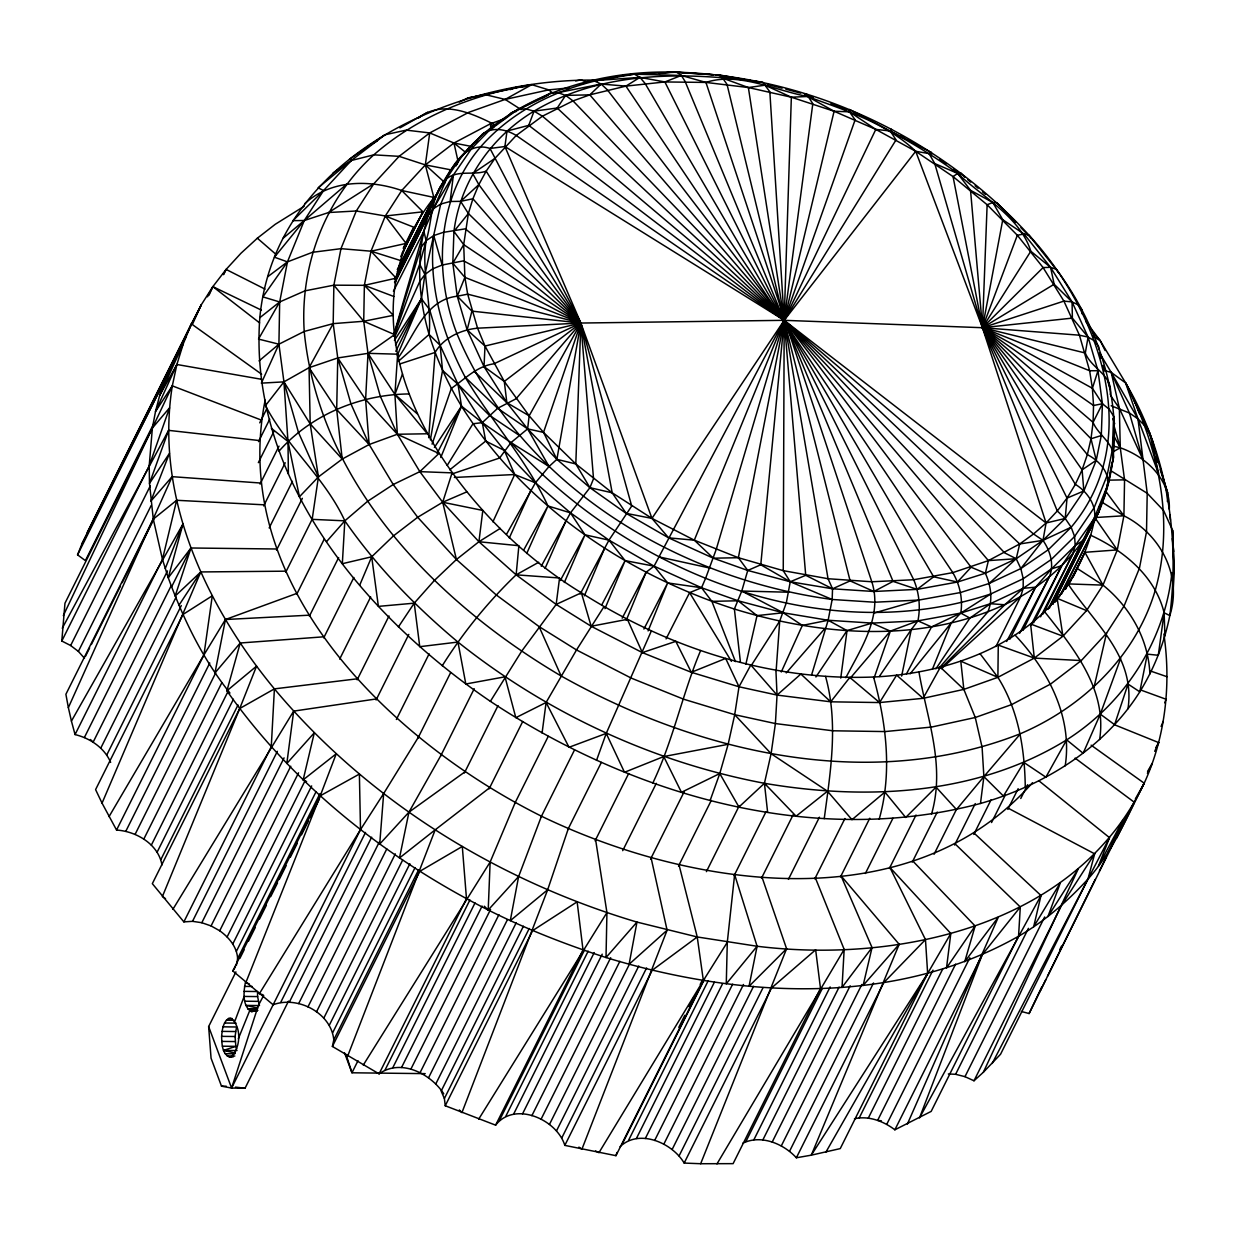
<?xml version="1.0" encoding="UTF-8"?>
<svg xmlns="http://www.w3.org/2000/svg" width="1236" height="1236" viewBox="0 0 1236 1236"><rect width="100%" height="100%" fill="white"/><g stroke="black" fill="none" stroke-linecap="round" stroke-linejoin="round"><path stroke-width="1.5" d="M1128.005 708.753C1135.714 656.022 1094.014 623.253 1068.043 583.902C1081.407 563.879 1090.476 541.213 1094.833 517.56L1123.91 515.783C1160.372 533.998 1182.466 575.636 1169.812 615.59C1164.405 642.55 1154.269 668.46 1139.777 691.836C1104.103 748.46 1043.879 785.416 980.472 803.477C812.531 847.989 631.998 795.042 490.383 701.337C365.022 616.131 248.081 478.317 259.807 317.714C275.056 157.281 452.716 78.069 596.185 80.124M265.153 400.124C228.32 584.767 390.561 740.92 541.461 816.208C690.986 888.39 909.928 921.623 1032.508 782.712M938.742 668.475L987.811 611.975C993.203 599.491 990.716 585.277 985.37 573.226L971.094 567.231L957.452 582.048L933.659 576.795L917.097 589.371L893.056 581.384L873.883 591.488L850.121 580.889L832.539 588.799L805.717 575.312L784.18 320.325L769.843 91.819L762.766 82.194C686.011 71.843 602.813 70.112 534.045 111.147C491.109 136.918 460.286 181.46 453.936 231.395L463.701 244.635L464.89 277.374L467.671 294.168L477.575 328.189L485.006 346.034L504.288 381.43L529.163 415.806L543.531 432.399L575.806 463.948L612.191 492.809L651.959 518.394L694.308 540.178L738.371 557.714L783.253 570.661L828.043 578.726L871.813 581.77L913.698 579.73L952.817 572.623L988.398 560.619L1019.7 543.964L1033.543 533.983L1046.089 522.982L1057.274 510.993L1067.039 498.108L1075.335 484.357L1082.103 469.834L1087.34 454.616L1091.002 438.765L1093.072 422.357L1093.536 405.501L1092.392 388.274L1089.642 370.738L1079.43 335.188L1063.918 301.105L1043.091 267.579L1017.336 235.257L987.131 204.743L953.049 176.578L915.706 151.302L875.814 129.394L834.099 111.255L791.349 97.211L748.367 87.54L705.941 82.426L664.875 81.947L625.91 86.118L589.804 94.863L573.025 100.904L542.419 116.184L516.215 135.481L494.879 158.44L486.181 171.14L478.842 184.612L472.909 198.764L468.382 213.519L463.701 244.635L452.809 263.206L457.243 296.223L467.146 329.857L484.018 366.613L506.853 402.689L527.617 428.877L556.88 459.344L589.912 487.679L626.158 513.357L668.63 537.861L713.326 558.193L747.749 570.46L790.252 581.754L832.539 588.799L873.883 591.488L917.097 589.371L957.452 582.048L985.37 573.226L1016.224 558.718L1042.983 540.364L1071.164 527.231C1145.787 438.301 1098.958 310.885 1028.846 235.025C939.283 137.211 809.75 75.89 676.865 72.198L672.137 72.09C583.686 70.158 486.196 105.153 441.036 185.709L397.899 272.028M1085.656 321.175L1100.256 340.719L1125.641 382.959L1137.97 418.865L1147.209 493.288L1146.514 531.743L1139.422 568.251L1124.111 605.934L1106.544 633.187L1081.299 660.58L1050.662 684.002L1011.681 704.582L975.266 717.498L931.681 727.046L885.1 731.573L832.817 730.785L775.405 723.57L734.709 714.702L683.678 699.221L631.302 678.131L576.517 649.951L539.081 626.59L496.254 594.933L456.424 559.506L417.691 517.266L393.218 484.512L369.162 444.512L350.978 403.94L337.752 357.946L333.179 323.631L333.874 285.176L340.966 248.668L356.277 210.985L373.844 183.731L399.104 156.339L429.726 132.932L468.722 112.352L505.138 99.421L548.707 89.873L569.209 87.88M1099.685 353.202L1111.226 372.407L1119.352 408.266L1120.279 447.772L1124.559 479.846L1123.91 515.783L1117.282 549.912L1102.976 585.122L1086.552 610.599L1062.945 636.2L1034.316 658.093L997.885 677.328L963.848 689.394L923.122 698.325L879.568 702.558L830.716 701.816L777.042 695.08L739.004 686.783L691.326 672.307L642.365 652.608L591.163 626.266L556.169 604.435L516.138 574.833L478.919 541.739L442.704 502.249L419.838 471.642L397.359 434.253L380.348 396.323L368.004 353.341L363.724 321.267L364.373 285.331L371.001 251.202L385.308 215.991L401.731 190.514L425.339 164.913L453.967 143.021L490.398 123.785L504.736 118.702M1103.841 370.398L1111.226 372.407L1125.641 382.959C1166.954 452.948 1179.978 535.482 1169.812 615.59L1164.127 612.778C1155.057 575.991 1123.771 550.576 1090.755 535.281L1059.175 597.096M848.406 110.22L849.565 109.556C886.722 128.868 923.987 148.397 957.684 173.442C982.357 196.926 1020.287 217.103 1030.809 251.232L1050.585 267.331L1056.131 269.278L1059.252 273.249C1107.75 340.842 1132.748 433.187 1098.603 512.353C1083.014 548.181 1054.478 577.305 1020.72 596.509C933.381 644.373 826.791 637.637 734.385 609.024C624.891 573.705 523.214 504.659 461.507 406.18C447.911 383.654 436.71 359.661 429.108 334.431C432.028 302.959 421.198 272.244 426.096 240.726C432.677 220.147 430.298 195.999 446.026 179.297C455.528 165.5 463.964 150.746 477.652 140.61M595.613 839.754L606.938 912.616L606.011 957.529C739.344 998.085 893.52 1007.046 1018.557 936.255C1044.76 921.222 1067.58 901.276 1087.958 879.09C1113.003 851.202 1127.402 816.208 1144.196 783.207C1165.486 736.841 1171.234 684.28 1163.864 634.022M762.009 877.189L786.59 948.738L749.031 986.297L757.096 946.251L734.632 874.609L727.293 942.311L726.274 983.825L757.096 946.251C900.179 963.833 1076.85 924.744 1144.196 783.207L1091.125 745.169M437.59 193.372C321.283 331.526 456.053 516.957 581.368 592.786C667.919 647.818 770.352 681.19 873.543 677.004C946.807 673.697 1025.061 646.66 1068.043 583.902L1102.976 585.122C1129.936 606.953 1148.46 638.95 1149.882 673.991M1099.623 739.53C1107.394 689.441 1073.605 648.297 1044.636 611.712M1167.402 501.569L1167.649 492.793L1149.943 433.651L1125.641 382.959C1158.086 445.964 1174.926 520.062 1155.413 589.726C1136.116 655.961 1082.937 706.93 1020.55 733.643C869.835 793.188 697.923 752.894 561.129 675.968C435.675 602.071 318.95 482.874 304.226 331.449C299.915 265.894 324.759 199.135 373.813 154.84C418.015 116.076 474.222 94.075 531.774 84.666L548.707 89.873L553.203 93.395M719.337 74.948L759.816 82.287L715.49 74.902L719.337 74.948L722.689 78.146L748.367 87.54L764.976 85.191L791.349 97.211L784.18 320.325L783.253 570.661L790.252 581.754L832.168 599.475L874.64 602.226L919.012 600.047L960.465 592.538L989.14 583.469L1020.828 568.575L1048.329 549.711L1071.164 527.231L1065.216 518.471L1057.274 510.993L982.465 327.71L915.706 151.302C885.857 122.673 845.378 110.545 807.479 96.485C775.435 90.552 738.34 71.626 705.941 82.426L681.345 75.458L634.362 74.16C577.119 80.155 518.904 102.959 480.34 147.192C436.741 198.455 433.326 272.584 456.856 333.504C519.12 483.353 675.366 578.371 832.168 599.475L828.135 620.256L811.573 674.964M612.191 492.809L589.912 487.679L575.806 463.948L580.843 323.044L504.906 146.528L507.007 131.047L528.73 125.361L784.18 320.325L1046.089 522.982L1065.216 518.471L1083.848 490.986L1096.239 460.286L1101.291 435.551L1102.419 403.739L1097.985 370.723L1088.082 337.088L1072.075 301.924L1050.585 267.331L1024.026 233.99L1002.767 219.745L992.863 202.503L970.538 190.329L957.684 173.442L934.74 163.554L929.07 153.588L915.706 151.302L784.18 320.325L651.959 518.394L626.158 513.357L612.191 492.809L580.843 323.044L490.012 148.474C468.568 141.259 454.168 162.04 446.134 178.818L449.595 171.943L423.855 231.117L393.419 291.248M832.168 599.475L832.539 588.799L828.043 578.726L784.18 320.325L748.367 87.54M428.676 437.714L435.118 352.43C443.786 337.567 460.966 329.796 477.575 328.189L580.843 323.044L784.18 320.325L982.465 327.71L1092.392 388.274L1102.419 403.739L1109.372 409.379L1113.59 416.238L1112.4 449.595L1107.116 475.536L1094.123 507.702L1074.594 536.532L1051.28 559.475L1023.223 578.726L990.87 593.929L960.774 613.087L931.542 626.915L906.482 673.836M84.481 658.247L78.378 651.403L70.637 645.532L61.8 641.02L64.967 603.214L152.368 428.058L172.314 385.864L176.887 364.496L183.268 343.809L191.41 323.878L201.283 304.798L212.855 286.628L226.095 269.433L240.943 253.272L257.351 238.208L275.257 224.288L304.149 206.273M849.565 109.556L849.472 111.827L855.127 119.83L784.18 320.325L694.308 540.178L713.326 558.193L738.371 557.714L747.749 570.46L741.755 591.04L734.385 609.024L740.441 662.249M757.096 946.251L697.243 936.965L636.973 922.087L606.011 957.529C565.686 944.52 526.103 929.008 488.205 910.02L490.136 862.048L515.211 802.566M651.125 857.985L667.1 930.214L629.093 964.281L636.973 922.087C497.552 880.588 368.065 800.913 274.407 688.869C205.531 605.408 154.608 496.254 172.314 385.864L261.151 420.008M397.822 358.27C414.585 335.868 424.628 299.792 457.243 296.223L471.905 311.132L467.146 329.857L485.006 346.034L484.018 366.613L504.288 381.43L506.853 402.689L529.163 415.806L527.617 428.877L549.031 466.497L535.404 482.797L506.575 534.199M259.807 317.714L279.676 301.97L304.952 290.862L333.874 285.176L363.724 321.267L394.578 334.601L368.004 353.341L365.609 399.506L369.162 444.512L342.217 459.066L318.424 476.911L299.452 496.748L287.988 441.499L283.94 381.862L278.919 344.195L279.676 301.97L287.463 261.877L304.272 220.518L323.554 190.576L351.287 160.51L384.921 134.801L406.165 130.12L429.726 132.932L453.967 143.021L472.415 146.636M357.698 678.749L274.407 688.869L271.271 746.729L183.87 921.886L152.337 883.663L239.738 708.506L256.563 666.142L226.883 690.831C293.21 784.937 385.956 858.294 488.205 910.02L518.626 876.509L541.461 816.208M815.343 877.807L844.173 949.418L842.025 987.379L872.044 947.579L841.036 875.845L899.175 944.304L811.295 1155.166L796.37 1157.777C783.439 1143.671 760.897 1134.231 742.697 1143.285M1065.2 765.841C1072.786 716.895 1047.912 669.835 1015.127 635.165M845.841 677.699C860.951 648.545 882.875 616.27 871.813 581.77L705.941 82.426M955.134 843.941L1020.303 906.992L1018.557 936.255L931.156 1111.411L894.879 1129.797C883.57 1121.222 868.692 1115.49 854.462 1118.765M1172.902 594.763L1174.2 573.396L1172.67 530.46L1163.632 510.576L1147.209 493.288L1110.469 470.468M776.146 670.561L779.715 621.075L786.312 602.874L790.252 581.754L805.717 575.312M418.463 737.089L383.654 793.558L379.715 844.064L408.946 812.16L464.952 771.867M1113.08 444.589L1113.821 435.103M1114.269 429.417L1113.59 416.238M1113.08 452.036L1113.512 457.505L1108.151 483.786L1098.603 512.353L1075.212 545.57L1051.604 568.823L1023.176 588.305L990.422 603.709L960.774 613.087L917.915 620.858L872.029 623.098L828.135 620.256L783.222 612.778L738.093 600.773L701.538 587.749L654.076 566.15L608.977 540.147L570.491 512.863L535.404 482.797L504.35 450.429L482.287 422.635L458.031 384.319L440.124 345.292L429.108 334.431C414.06 283.477 415.188 224.365 446.026 179.297C457.49 169.347 472.971 175.759 486.181 171.14L580.843 323.044L651.959 518.394L668.63 537.861L694.308 540.178M910.159 673.805L951.117 623.068L960.774 613.087C963.014 599.166 959.847 584.767 952.817 572.623L625.91 86.118L601.144 84.048L558.008 92.654L550.823 92.978L511.163 113.032L502.604 120.417M934.74 163.554L982.465 327.71L1067.039 498.108L1065.216 518.471L1042.983 540.364L1020.828 568.575L1023.223 578.726L1023.176 588.305L1020.72 596.509L995.969 646.505M221.615 1036.355C222.171 1030.082 222.882 1022.435 228.49 1018.526L230.684 1018.186C241.762 1026.174 240.835 1047.355 231.472 1056.564L229.278 1056.919C221.862 1053.52 221.862 1043.4 221.615 1036.355L235.072 1036.51L236.539 1026.992L223.083 1026.822M263.701 995.366L256.006 1009.936L251.727 1011.929C241.993 1006.135 243.523 991.504 245.531 981.847M747.749 570.46L760.773 564.775L784.18 320.325L812.809 103.7L806.428 93.797L804.389 94.121L813.18 97.35M824.242 818.665C830.484 771.588 838.626 723.184 825.54 676.447M394.5 282.194L428.135 215.358L433.187 208.807L440.727 204.048L450.136 201.483L453.411 174.909L471.549 148.629L489.363 130.367L517.714 109.494L525.578 108.845L534.045 111.147L542.419 116.184L784.18 320.325L1033.543 533.983L1042.983 540.364C1050.183 550.87 1054.571 564.682 1049.271 576.934L1022.914 630.422M950.808 933.504L927.649 973.443L811.295 1155.166L840.248 1148.599L927.649 973.443L925.47 939.607L889.889 867.44L950.808 933.504L946.513 967.973L975.127 926.011L912.801 861.028M980.472 803.477L983.887 776.625L982.095 747.27L975.266 717.498L963.848 689.394L960.789 661.183L997.885 677.328C1018.588 710.221 1024.706 749.047 1025.277 787.27M490.383 701.337L521.607 651.295L556.169 604.435L559.553 577.985L516.138 574.833C487.896 601.978 463.067 632.585 442.256 665.756M376.625 698.896L293.674 711.117L286.829 763.477L314.315 732.793L303.16 779.854L306.59 781.569M542.079 733.041L546.096 702.481L576.517 649.951L604.018 606.582M840.758 678.1L847.031 630.607L872.029 623.098L890.353 631.117L917.915 620.858L931.542 626.915M397.25 271.858L433.836 197.405L425.339 164.913L429.726 132.932M433.187 208.807L453.411 174.909L440.727 204.048L424.906 274.5L421.445 298.803L397.22 355.644M333.874 285.176L364.373 285.331L393.311 315.334L363.724 321.267L333.179 323.631L309.062 367.679L310.19 423.886L318.424 476.911L312.167 519.352L344.829 520.835L367.602 501.306L393.218 484.512L419.838 471.642L438.935 453.457L397.359 434.253L365.609 399.506L337.752 357.946L309.062 367.679L283.94 381.862L265.462 405.64C287.355 447.432 325.006 477.652 344.829 520.835C376.516 566.428 415.404 606.521 457.953 642.056C546.775 712.909 652.732 762.21 764.435 783.3C866.003 800.604 976.996 795.397 1066.668 739.854C1124.497 703.13 1164.791 641.129 1171.913 572.685L1174.2 573.396L1172.67 530.46M710.19 800.325L719.769 773.551L728.143 744.319L734.709 714.702L739.004 686.783L750.808 665.014L777.042 695.08L775.405 723.57L771.094 753.697L764.435 783.3L767.618 812.299M931.511 814.215C945.586 765.269 927.124 719.445 918.935 671.874M1110.237 394.469C1113.281 375.265 1091.465 368.807 1085.316 353.017L1088.082 337.088L1072.369 318.115L1072.075 301.924L1054.153 284.234L1050.585 267.331L1043.091 267.579L982.465 327.71L1046.089 522.982L1042.983 540.364L1019.7 543.964L784.18 320.325L557.204 108.026L534.045 111.147L528.73 125.361M1099.221 507.532L1104.335 497.196L1108.615 481.437L1111.442 465.138M430.391 439.8L442.55 370.429L440.124 345.292L429.603 309.556L421.445 298.803L394.423 340.379M236.4 965.331L237.621 958.626L319.877 793.775M1002.767 219.745L982.465 327.71L1075.335 484.357C1089.287 492.762 1100.658 511.024 1091.434 526.845M518.626 876.509L510.283 920.665L547.656 889.781L568.313 828.63M738.371 557.714L784.18 320.325L834.099 111.255L807.479 96.485L791.349 97.211M901.631 676.077L911.256 629.603L917.915 620.858C920.696 607.108 919.136 592.647 913.698 579.73L664.875 81.947L639.97 77.374L588.073 81.097L583.84 83.476M443.755 1093.783C430.715 1073.729 400.835 1058.248 379.081 1073.852L332.391 1046.459L333.797 1039.831L418.618 869.82M879.167 819.298C892.438 772.485 886.289 723.184 873.543 677.004M745.833 664.365L757.035 615.605L738.093 600.773L711.874 601.36L701.538 587.749L667.656 582.928L654.076 566.15L625.107 560.619L608.977 540.147L584.983 534.817L570.491 512.863L547.965 505.957C526.212 459.282 491.449 421.198 465.261 377.32C442.318 333.983 428.228 284.898 433.743 235.566L443.291 232.368L465.323 228.845L580.843 323.044L631.704 506.049L608.977 540.147L580.194 594.037M1094.045 687.185L1106.544 633.187M974.339 833.342L1041.006 895.528L1033.667 926.753L1060.349 882.813L1047.958 916.54L1078.255 868.893L983.346 1072.276L973.999 1080.774L964.976 1076.664L955.613 1074.3L948.367 1073.929M872.044 947.579L863.13 985.416L899.175 944.304M989.14 583.469L1016.224 558.718L1019.7 543.964M264.226 504.829L176.64 500.286L162.457 559.414L75.056 734.57C90.089 738.247 104.473 747.78 110.653 762.38M985.37 573.226L988.398 560.619L784.18 320.325L589.804 94.863L565.625 95.388L558.008 92.654M1008.36 808.298L1094.663 853.829L1087.958 879.09L1000.557 1054.246L983.346 1072.276M891.141 130.29L891.434 129.224L890.229 130.97L875.814 129.394L849.472 111.827L834.099 111.255M1111.859 463.608C1119.26 446.196 1098.588 436.416 1093.072 422.357L982.465 327.71L953.049 176.578L957.684 173.442L960.712 172.839L964.806 177.242M75.056 734.57L71.425 721.082L182.928 524.095L168.266 577.753C183.144 618.726 202.797 659.221 229.958 693.056M394.099 336.007L419.684 264.18L426.096 240.726L423.855 231.117L394.006 333.921M226.883 690.831L240.232 642.998L324.265 636.772M1043.184 613.921L1072.972 553.573L1075.212 545.57L1074.594 536.532L1071.164 527.231M975.127 926.011L964.729 961.701L998.317 917.174L907.378 1124.08M393.681 335.744L421.028 247.416L426.096 240.726L433.743 235.566L442.133 265.045L463.562 260.842L580.843 323.044L593.527 478.749L589.912 487.679L570.491 512.863L541.244 566.227M523.415 926.243L441.159 1091.094L444.388 1098.51L445.254 1105.756L495.621 1125.162C514.547 1100.735 556.833 1119.275 564.821 1145.386L615.961 1155.675L616.965 1152.477M398.44 626.884L414.23 603.168L434.346 580.487L456.424 559.506L442.704 502.249L452.082 472.863L419.838 471.642M1092.392 388.274L1097.985 370.723L1089.642 370.738L982.465 327.71L970.538 190.329M235.921 971.898L208.637 1026.56L211.062 1058.217L221.491 1086.166L231.595 1088.066L257.845 1007.093M575.806 463.948L556.88 459.344L543.531 432.399L580.843 323.044L478.842 184.612L472.693 173.534L494.879 158.44M432.075 444.157L451.356 388.367C464.86 379.158 476.679 366.18 493.921 363.817L580.843 323.044L472.909 198.764L460.611 201.344L450.136 201.483M874.115 677.931L890.353 631.117L849.997 678.487M259.066 440.526L168.59 430.36L149.494 483.4L153.295 519.12L162.457 559.414L168.266 577.753L190.993 547.996L277.08 549M596.524 760.387L606.227 733.411L651.372 630.932M1020.55 733.643L983.887 776.625L1003.447 796.046L1023.856 762.442L1045.888 777.181L1066.668 739.854L1083.138 753.265L1100.303 714.145L1120.712 658.263M547.656 889.781L461.924 1112.632L459.329 1109.928M666.08 638.888L689.595 592.662L701.538 587.749L705.663 578.17L716.185 549.51L784.18 320.325L875.814 129.394M652.855 782.944C673.187 740.379 682.38 693.751 700.627 650.538M402.488 374.014L394.917 394.454L397.359 434.253L369.162 444.512L336.686 409.549L309.062 367.679M489.657 787.749L435.196 829.819L347.718 1055.946M667.1 930.214L581.893 1149.264L578.911 1147.101M1164.698 702.851L1166.058 699.252L1140.998 690.105M234.778 1021.369L244.156 996.432L257.613 996.587L259.467 1005.579L246.01 1005.409L257.737 1008.128M786.59 948.738L700.657 1163.725L684.172 1163.076C672.26 1142.79 639.12 1128.437 620.101 1146.653M1020.303 906.992L982.28 954.64L919.476 1117.947L1041.006 895.528M1039.043 780.92L1109.511 837.668L1098.433 866.096L1122.752 820.457L1107.966 852.531L1134.324 802.288L1075.104 758.116M165.238 568.575L182.928 524.095M153.944 423.237L85.392 560.619L77.559 554.84L82.101 543.516L201.283 304.798L192.692 323.786M1021.307 1011.465L1029.094 1013.551L1041.809 986.884M440.773 457.505L461.507 406.18L458.031 384.319L442.55 370.429M238.347 1038.734L249.579 1010.955L257.273 1011.048M478.842 184.612L460.611 201.344L468.382 213.519L453.936 231.395L452.809 263.206L464.89 277.374L457.243 296.223L467.671 294.168L580.843 323.044L556.88 459.344L549.031 466.497L510.993 442.596L482.287 422.635L461.507 406.18L434.408 447.447M932.454 669.124L951.117 623.068M648.081 630.916L667.656 582.928L643.91 629.031M626.25 620.271L646.119 572.237L654.076 566.15L784.18 320.325L896.038 139.9L890.229 130.97L931.311 152.445L931.851 153.99M604.945 608.668L625.107 560.619L601.7 605.007M359.645 585.308L371.696 556.787L393.45 535.883L417.691 517.266L442.704 502.249L466.745 491.897M1161.083 726.459L1163.292 721.237M584.35 595.845L604.698 548.135M161.962 864.984C158.424 844.173 136.346 831.334 116.555 830.051L102.047 803.137L200.788 571.944L286.258 571.171M564.342 582.496L584.983 534.817L560.325 580.518M545.091 568.359L566.042 520.742M260.595 483.029L172.144 476.663L68.366 707.641L71.425 721.082M526.721 553.481L547.965 505.957L523.817 549.835M209.038 295.11L212.855 286.628L261.414 310.128M394.933 336.439L419.823 281.329L424.906 274.5L432.554 268.907L442.133 265.045M781.276 671.982L802.349 625.416L828.135 620.256L847.031 630.607L815.914 677.004M509.294 537.954L530.816 490.522M261.599 379.313L176.887 364.496L155.504 411.526L152.368 428.058L149.201 465.879L149.494 483.4L169.456 453.334L150.854 501.167L172.144 476.663M492.901 521.839L514.686 474.531L504.35 450.429L485.702 441.082L482.287 422.635L497.629 408.313L516.061 398.78L580.843 323.044L468.382 213.519M1154.702 751.303L1158.704 742.604L1114.578 724.79M1029.094 1013.551L1126.166 817.475M261.646 374.245L191.41 323.878L164.96 379.684L77.559 554.84M223.623 274.639L226.095 269.433L265.091 289.147M63.33 615.636L152.368 428.058L169.548 407.849L149.201 465.879L61.8 641.02M456.98 164.156L459.498 158.965L482.442 134.168L485.655 132.206M395.814 351.287L421.445 298.803L395.505 344.998M1147.41 773.365L1152.338 763.292L1147.564 771.496M191.41 323.878L87.2 532.469M394.917 282.874L428.135 215.358M1033.605 622.82L1061.755 565.702L1075.212 545.57L1082.89 540.611L1094.988 516.385L1108.151 483.786C1108.368 470.669 1098.371 460.271 1087.34 454.616L982.465 327.71L987.131 204.743L992.863 202.503L996.834 202.689L1015.714 222.434M1106.915 484.898L1108.615 481.437M400.742 256.64L422.928 211.819L401.731 190.514C369.719 179.452 330.831 179.498 304.705 203.739M1009.951 639.136L1035.567 587.208L1051.604 568.823L1061.755 565.702L1030.731 625.509M1039.862 991.72L1045.826 979.638M1047.525 976.193L1095.204 879.507M1099.453 870.87L1106.266 857.058M1110.515 848.421L1114.779 839.785M1116.494 838.394L1134.324 802.288M394.547 279.46L433.882 200.186M398.44 271.642L441.036 185.709M1049.488 608.019L1082.89 540.611L1048.035 609.363M1061.415 584.983L1063.13 581.523M1064.845 578.062L1071.705 564.234M1073.42 560.773L1080.279 546.945M1084.559 538.309L1088.839 529.657M1061.647 593.898L1090.755 535.281M70.637 645.532L150.313 485.825M78.378 651.403L151.209 505.447M85.346 656.532L89.625 647.942M91.34 644.512L120.479 586.127M122.194 582.697L153.882 519.151M84.372 737.537L167.478 570.955M171.109 585.879L93.148 742.141L90.429 739.514M171.572 586.93L190.993 547.996L175.126 596.107L200.788 571.944L178.926 605.285M259.745 422.836L266.636 409.023M100.78 748.104L176.176 596.988M258.525 441.623L269.711 419.189M106.744 755.011L181.29 605.609M258.339 462.666L273.836 431.596M260.054 484.126L279.012 446.15M263.67 505.926L285.207 462.774M403.338 247.895L413.658 227.177L385.308 215.991L356.277 210.985L328.606 212.53L304.272 220.518L292.932 220.641L323.554 190.576L318.115 187.81L351.287 160.51L373.813 154.84L399.104 156.339L425.339 164.913L451.155 169.904M116.555 830.051L203.94 654.895L225.446 619.514L297.212 593.265M269.17 527.957L292.438 481.345M125.809 831.287L209.78 662.99M276.54 550.097L302.372 498.309M135.095 834.377L215.651 672.956M143.809 839.09L221.785 682.828M285.717 572.268L312.414 518.749M151.333 845.146L228.444 690.6M157.157 852.098L233.419 699.267M160.912 859.499L238.023 704.953M296.671 594.361L324.234 539.112M309.355 616.254L338.649 557.56M323.708 637.884L353.867 577.459M183.87 921.886L192.522 921.33L277.358 751.333M192.522 921.33L201.808 922.72L284.064 757.869M339.668 659.097L370.676 596.957M201.808 922.72L211.078 925.934L290.769 766.227M237.621 958.626C237.034 946.9 228.876 937.336 219.714 930.77L298.556 772.794M227.13 936.903L305.107 780.642M357.142 679.846L389.016 615.961M232.816 943.918L311.657 785.926M236.4 951.318L316.092 791.627M333.797 1039.831C331.171 1012.84 297.613 995.521 273.11 1004.76L232.831 970.971L320.232 795.814L336.238 753.805L303.16 779.854M239.83 958.456L244.11 949.866M248.405 941.291L255.249 927.541M259.545 918.966L266.389 905.215M270.669 896.641L277.528 882.906M279.243 879.46L286.103 865.725M290.383 857.135L297.243 843.4M301.522 834.81L308.382 821.075M310.097 817.645L319.521 798.75M376.084 699.993L408.807 634.392M396.37 719.476L429.108 653.875M288.513 1001.114L245.052 1088.236L231.595 1088.066L360.51 829.603L383.654 793.558M280.665 1002.458L365.501 832.446M417.922 738.186L450.646 672.585M289.394 1002.056L371.65 837.205M298.695 1003.57L379.236 842.149M307.949 1006.923L386.775 848.947M440.634 756.046L474.222 688.715M316.509 1011.867L395.335 853.891M323.817 1018.078L402.642 860.101M329.348 1025.138L409.889 863.717M332.762 1032.554L415.018 867.703M464.396 772.963L498 705.632M332.391 1046.459L419.792 871.318L462.295 846.475L466.482 898.711L379.081 1073.852M489.116 788.846L522.704 721.53M357.992 1060.704L351.966 1072.786L425.215 1073.636M514.655 803.663L548.259 736.332M385.091 1069.928L469.927 899.932M392.77 1067.765L475.026 902.913M401.545 1067.502L482.102 906.081M410.877 1069.155L490.553 909.464M540.92 817.305L574.508 749.974M420.085 1072.647L498.927 914.655M428.583 1077.699L507.409 919.723M435.767 1083.987L516.308 922.581M567.757 829.727L601.36 762.396M444.388 1098.51L529.224 928.514M445.254 1105.756L532.639 930.6L577.135 901.832L583.021 950.005L495.621 1125.162M595.072 840.866L628.66 773.535M622.712 850.662L656.316 783.33M499.746 1119.831L584.582 949.835M505.91 1116.031L588.166 951.179M513.682 1113.991L594.222 952.585M522.519 1113.883L602.21 954.177M650.569 859.082L684.172 791.751M531.866 1115.691L610.692 957.715M541.044 1119.291L619.869 961.314M549.448 1124.451L630.005 963.045M678.502 866.081L711.241 800.48M556.524 1130.832L638.78 965.98M561.762 1137.97L646.582 967.958M564.821 1145.386L652.222 970.245L697.243 936.965L679.058 864.984M706.389 871.643L739.113 806.027M734.076 875.706L765.949 811.836M678.796 1027.348L684.79 1015.328M689.07 1006.737L693.365 998.147M700.209 984.412L701.924 980.982M615.961 1155.675L703.361 980.519L727.293 942.311M622.249 1144.042L704.505 979.19M628.552 1140.364L708.228 980.658M761.469 878.286L793.342 814.416M636.416 1138.48L714.393 982.218M645.316 1138.51L722.442 983.964M654.663 1140.457L732.639 984.196M788.413 879.352L819.422 817.197M663.809 1144.196L743.5 984.489M672.152 1149.449L753.543 986.328M814.787 878.904L844.945 818.479M679.089 1155.892L763.06 987.61M684.172 1163.076L771.573 987.919L815.652 949.804L820.503 988.491L733.102 1163.648L700.657 1163.725M840.48 876.957L869.773 818.247M865.37 873.481L892.933 818.247M745.911 1141.523L822.172 988.692M753.883 1139.762L830.144 986.931M889.333 868.537L916.03 815.018M762.844 1139.947L839.105 987.116M772.206 1142.033L850.167 985.772M912.261 862.125L937.243 812.067M781.306 1145.896L861.847 984.474M1052.856 604.265L1098.603 512.353L1052.655 604.11M934.045 854.277L956.448 809.395M1070.283 581.677L1084.899 552.307L1117.282 549.912L1094.833 517.56M789.557 1151.257L873.528 982.975M796.37 1157.777L883.771 982.62L925.47 939.607M954.578 845.038L975.266 803.601M973.783 834.439L991.009 799.924M991.55 822.543L1005.347 794.918M1007.819 809.395L1018.155 788.676M859.298 1117.792L932.979 970.121M1020.766 798.502L1027.657 784.705M868.305 1118.117L942.852 968.73M955.644 964.08L877.668 1120.341L881.376 1120.82M886.737 1124.327L969.843 957.761M894.879 1129.797L982.28 954.64M955.613 1074.3L1028.445 928.344M964.976 1076.664L1044.667 916.973M973.999 1080.774L1061.384 905.617L1094.663 853.829M1059.824 949.511L1061.539 946.065M1073.018 577.15L1077.313 568.529L1102.976 585.122L1084.899 552.307L1069.31 583.176M402.21 253.009L422.928 211.819L385.308 215.991L406.072 243.415L403.508 248.606L406.072 243.415L371.001 251.202L340.966 248.668L312.445 252.314L287.463 261.877L267.779 276.694M1093.072 422.357L1102.419 403.739L1093.536 405.501L982.465 327.71L1017.336 235.257L1024.026 233.99L1028.846 235.025L1059.252 273.249M456.022 165.871L459.498 158.965M82.101 543.516L183.268 343.809L159.707 395.396L155.504 411.526L172.314 385.864M397.297 269.572L433.836 197.405L401.731 190.514M1099.128 507.486L1104.335 497.196M1040.573 616.81L1072.972 553.573M437.096 453.334L461.507 406.18M992.199 1063.439L1109.511 837.668M622.171 618.185L646.119 572.237M207.509 296.81L212.855 286.628L259.606 322.89M1019.623 633.295L1049.271 576.934M1006.629 641.469L1035.567 587.208L1023.176 588.305L1004.775 604.775L940.998 668.058M62.263 628.259L168.59 430.36M176.887 364.496L159.707 395.396L164.96 379.684L180.255 346.543L185.956 337.119M529.163 415.806L580.843 323.044L463.701 244.635M223.314 274.377L226.095 269.433M441.175 754.949L408.946 812.16L399.491 857.969L435.196 829.819M1135.343 798.966L1144.196 783.207M1155.954 747.471L1158.704 742.604M825.926 1152.107L927.649 973.443M109.031 816.625L203.94 654.895L212.283 595.814L182.99 614.462L95.589 789.603L102.047 803.137M716.973 1163.91L844.173 949.418M172.901 909.31L293.674 711.117M478.734 1119.09L606.938 912.616M447.216 465.385L472.971 423.778L482.287 422.635M363.276 1065.077L490.136 862.048M232.831 970.971L235.504 966.737M1030.809 251.232L982.465 327.71L1082.103 469.834L1083.848 490.986L1067.039 498.108M751.72 664.798L779.715 621.075M557.204 108.026L565.625 95.388L573.025 100.904L784.18 320.325L1004.621 552.863L1016.224 558.718L1020.828 568.575M935.915 668.83L969.905 618.077L990.422 603.709L1004.775 604.775M879.321 676.478L911.256 629.603M347.161 183.762L304.272 220.518L274.423 257.196L287.463 261.877L262.897 296.887L279.676 301.97L258.509 339.081L278.919 344.195L304.226 331.449L333.179 323.631M983.887 776.625L956.479 809.534L936.038 787.116L905.71 817.46L884.883 792.091L851.975 819.7L827.487 791.21L771.094 753.697L734.709 714.702M240.232 642.998L214.956 672.956L225.446 619.514L309.896 615.157M543.531 432.399L527.617 428.877L510.993 442.596L499.622 458.015L452.098 473.913M786.235 672.925L824.814 628.599M326.474 541.692L344.829 520.835L342.326 563.709L371.696 556.787L378.386 606.382L414.23 603.168L419.761 646.691L457.953 642.056L465.817 684.002L504.983 676.818L515.829 717.699L546.096 702.481L569.008 747.286L606.227 733.411L624.504 772.284L663.747 756.556L728.143 744.319M279.012 451.155C311.302 414.431 360.572 394.423 409.07 393.944M589.804 94.863L601.144 84.048L607.463 89.934L784.18 320.325L971.094 567.231M941.554 668.63L1020.72 596.509M398.286 361.391L429.108 334.431M259.035 360.927L278.919 344.195L261.352 383.145L283.94 381.862L310.19 423.886L342.217 459.066L336.686 409.549L337.752 357.946L368.004 353.341L397.652 354.191L394.917 394.454L427.347 433.774L397.359 434.253M282.828 238.486L304.272 220.518M176.64 500.286L153.295 519.12L65.894 694.277L68.366 707.641M449.78 469.804L485.702 441.082M827.487 791.21L796.092 816.193L764.435 783.3L738.943 807.015L719.769 773.551L681.453 792.307L663.747 756.556M456.424 559.506L478.919 541.739L500.225 528.405M504.288 381.43L580.843 323.044L464.89 277.374M384.921 134.801L349.572 159.212L351.287 160.51L333.087 172.947M541.6 98.386L550.823 92.978M1082.103 469.834L1096.239 460.286L1091.002 438.765L982.465 327.71L1054.153 284.234M418.355 118.208C442.179 99.127 472.554 113.542 495.821 125.253M328.606 212.53L373.844 183.731M625.91 86.118L639.97 77.374L645.084 83.461L933.659 576.795M488.869 130.243L493.689 127.293M367.509 146.636L377.165 140.966M274.407 688.869L239.738 708.506L162.379 896.563L165.531 898.649M399.908 127.911L427.718 112.198M538.695 562.272L516.138 574.833L518.873 545.709L478.919 541.739L482.812 510.437L442.704 502.249M1112.323 452.221L1120.279 447.772C1146.483 456.965 1170.569 479.661 1169.318 509.232M467.702 98.015L485.763 94.755L505.138 99.421L531.774 84.666L467.702 98.015L459.344 102.032M482.442 134.168C492.438 126.443 506.204 129.316 516.215 135.481L784.18 320.325L893.056 581.384M929.07 153.588L931.311 152.445M556.169 604.435L581.368 592.786L591.163 626.266L627.394 619.329L642.365 652.608L675.814 641.36L691.326 672.307L725.671 658.433L739.004 686.783M664.875 81.947L681.345 75.458L685.192 81.607L784.18 320.325L850.121 580.889M510.19 89.641L515.551 87.54L525.022 86.613M235.288 1053.103L223.561 1050.399L235.844 1046.351L235.072 1036.51M399.753 363.987L435.118 352.43M548.29 95.141L511.163 113.032L516.679 111.286M990.87 593.929C820.395 650.414 627.347 571.047 510.993 442.596M1091.002 438.765L1101.291 435.551M874.007 613.071L919.012 600.047M485.006 346.034L580.843 323.044L471.905 311.132M575.621 80.896L580.966 79.892L586.343 81.931M659.082 73.449L672.137 72.09L713.605 74.778L676.865 72.198L634.362 74.16L594.501 81.02L601.144 84.048M490.012 148.474L504.906 146.528L784.18 320.325L727.031 84.403L722.689 78.146M757.035 615.605L783.222 612.778L802.349 625.416M1072.369 318.115L982.465 327.71L1085.316 353.017M988.398 560.619L1016.224 558.718M454.369 477.451L514.686 474.531L535.404 482.797M1107.271 480.186L1124.559 479.846M244.527 986.405L252.206 986.482M244.048 991.365L257.505 991.535L257.613 996.587M244.821 1001.206L258.278 1001.376M257.243 1008.854L247.633 1008.746L257.907 1010.322M228.49 1018.526L232.337 1018.572M226.404 1020.179L234.083 1020.272M224.55 1023.006L236.091 1023.145M222.078 1031.38L235.535 1031.535M221.707 1041.407L235.164 1041.562M222.387 1046.197L235.844 1046.351L236.632 1049.163M223.561 1050.399L237.018 1050.554M225.184 1053.721L234.809 1053.829M227.146 1055.946L234.825 1056.038M229.278 1056.919L233.125 1056.965M221.491 1086.166L226.25 1086.228M788.722 592.229L741.755 591.04L783.222 612.778M980.133 653.798L997.885 677.328L998.271 645.115L1034.316 658.093L1081.299 660.58M235.473 1087.124L245.052 1088.236M658.819 556.849L709.711 568.035M1113.095 446.103L1120.279 447.772L1114.1 426.281M767.247 84.264L782.094 88.204M785.818 89.193L800.665 93.133M262.866 994.733L259.328 993.759L360.51 829.603L359.382 774.076L320.232 795.814L245.887 982.496L249.378 984.057M1111.195 405.779L1129.426 412.994L1137.97 418.865L1144.86 425.787L1149.943 433.651L1158.812 474.346L1137.97 418.865L1111.226 372.407L1129.426 412.994L1142.636 458.973L1119.352 408.266L1110.932 395.999M400.232 260.441L371.001 251.202L396.138 278.162L364.373 285.331L393.82 296.486M1150.762 671.117L1167.016 676.725M830.793 103.778L846.645 109.571M1086.552 610.599L1057.135 598.317L1055.389 601.747L1057.135 598.317L1062.945 636.2L1030.608 624.01L1034.316 658.093M853.535 112.63L856.95 114.237M595.551 1150.948L598.95 1152.694L703.361 980.519L697.243 936.965M960.774 613.087L969.905 618.077M211.078 925.934L219.714 930.77M634.362 74.16L639.97 77.374M760.773 564.775L790.252 581.754M900.905 135.975L904.165 137.876M1101.879 502.14L1123.91 515.783L1105.648 491.155M1092.995 336.099L1100.256 340.719L1105.138 350.545M505.138 99.421L521.221 109.664M518.981 435.196L489.209 415.157L458.031 384.319M527.617 428.877L497.629 408.313L465.261 377.32M939.746 159.475L946.065 163.847M953.96 169.332L961.855 174.817M676.865 72.198L681.345 75.458M1100.303 714.145L1114.594 724.667L1128.035 684.064L1139.777 691.836L1147.317 654.138L1158.286 655.281L1164.127 612.778L1164.93 635.798M271.364 428.336L287.988 441.499L288.39 473.991M465.632 152.368L453.967 143.021L457.969 160.943M967.757 179.683L970.708 182.125M975.127 185.771L978.078 188.212M982.512 191.874L985.447 194.299M417.366 413.905L394.917 394.454L368.004 353.341M257.351 238.208L276.277 254.616M493.133 126.211L490.398 123.785L490.893 129.533M425.339 164.913L444.945 182.727M963.848 689.394L940.364 667.208L923.122 698.325L896.625 675.15L879.568 702.558L849.812 677.436L830.716 701.816L800.866 674.037L777.042 695.08L775.914 670.221M474.176 371.248L506.853 402.689M484.28 906.204L488.205 910.02M1020.936 227.718L1031.396 238.285M1092.624 332.144L1100.256 340.719M689.595 592.662L731.434 661.368M1129.256 391.24L1133.165 397.745L1153.142 442.303L1154.146 449.719M1113.821 436.061L1120.279 447.772M419.684 264.18L424.906 274.5M318.424 476.911L298.448 432.353L283.94 381.862M539.081 626.59L561.129 675.968M1133.165 397.745L1139.53 413.89M711.874 601.36L735.466 661.631M344.55 1052.902L351.966 1072.786L346.08 1054.524M208.637 1026.56L231.595 1088.066M1112.863 418.741L1114.717 423.732M1156.139 456.949L1157.854 462.326M1160.171 469.495L1167.649 492.793M1099.484 352.955L1101.06 358.316M1103.176 365.454L1104.752 370.815M1107.904 381.538L1110.005 388.691M1099.02 349.664L1098.557 346.358L1094.632 340.92L1088.082 337.088L1079.43 335.188L982.465 327.71L1063.918 301.105L1072.075 301.924L1078.209 304.798L1081.778 309.494L1082.319 314.083M1172.331 538.602L1173.69 551.55M1169.874 514.717L1170.43 520.202M1068.043 583.902L1065.494 589.062L1068.043 583.902"/></g></svg>
